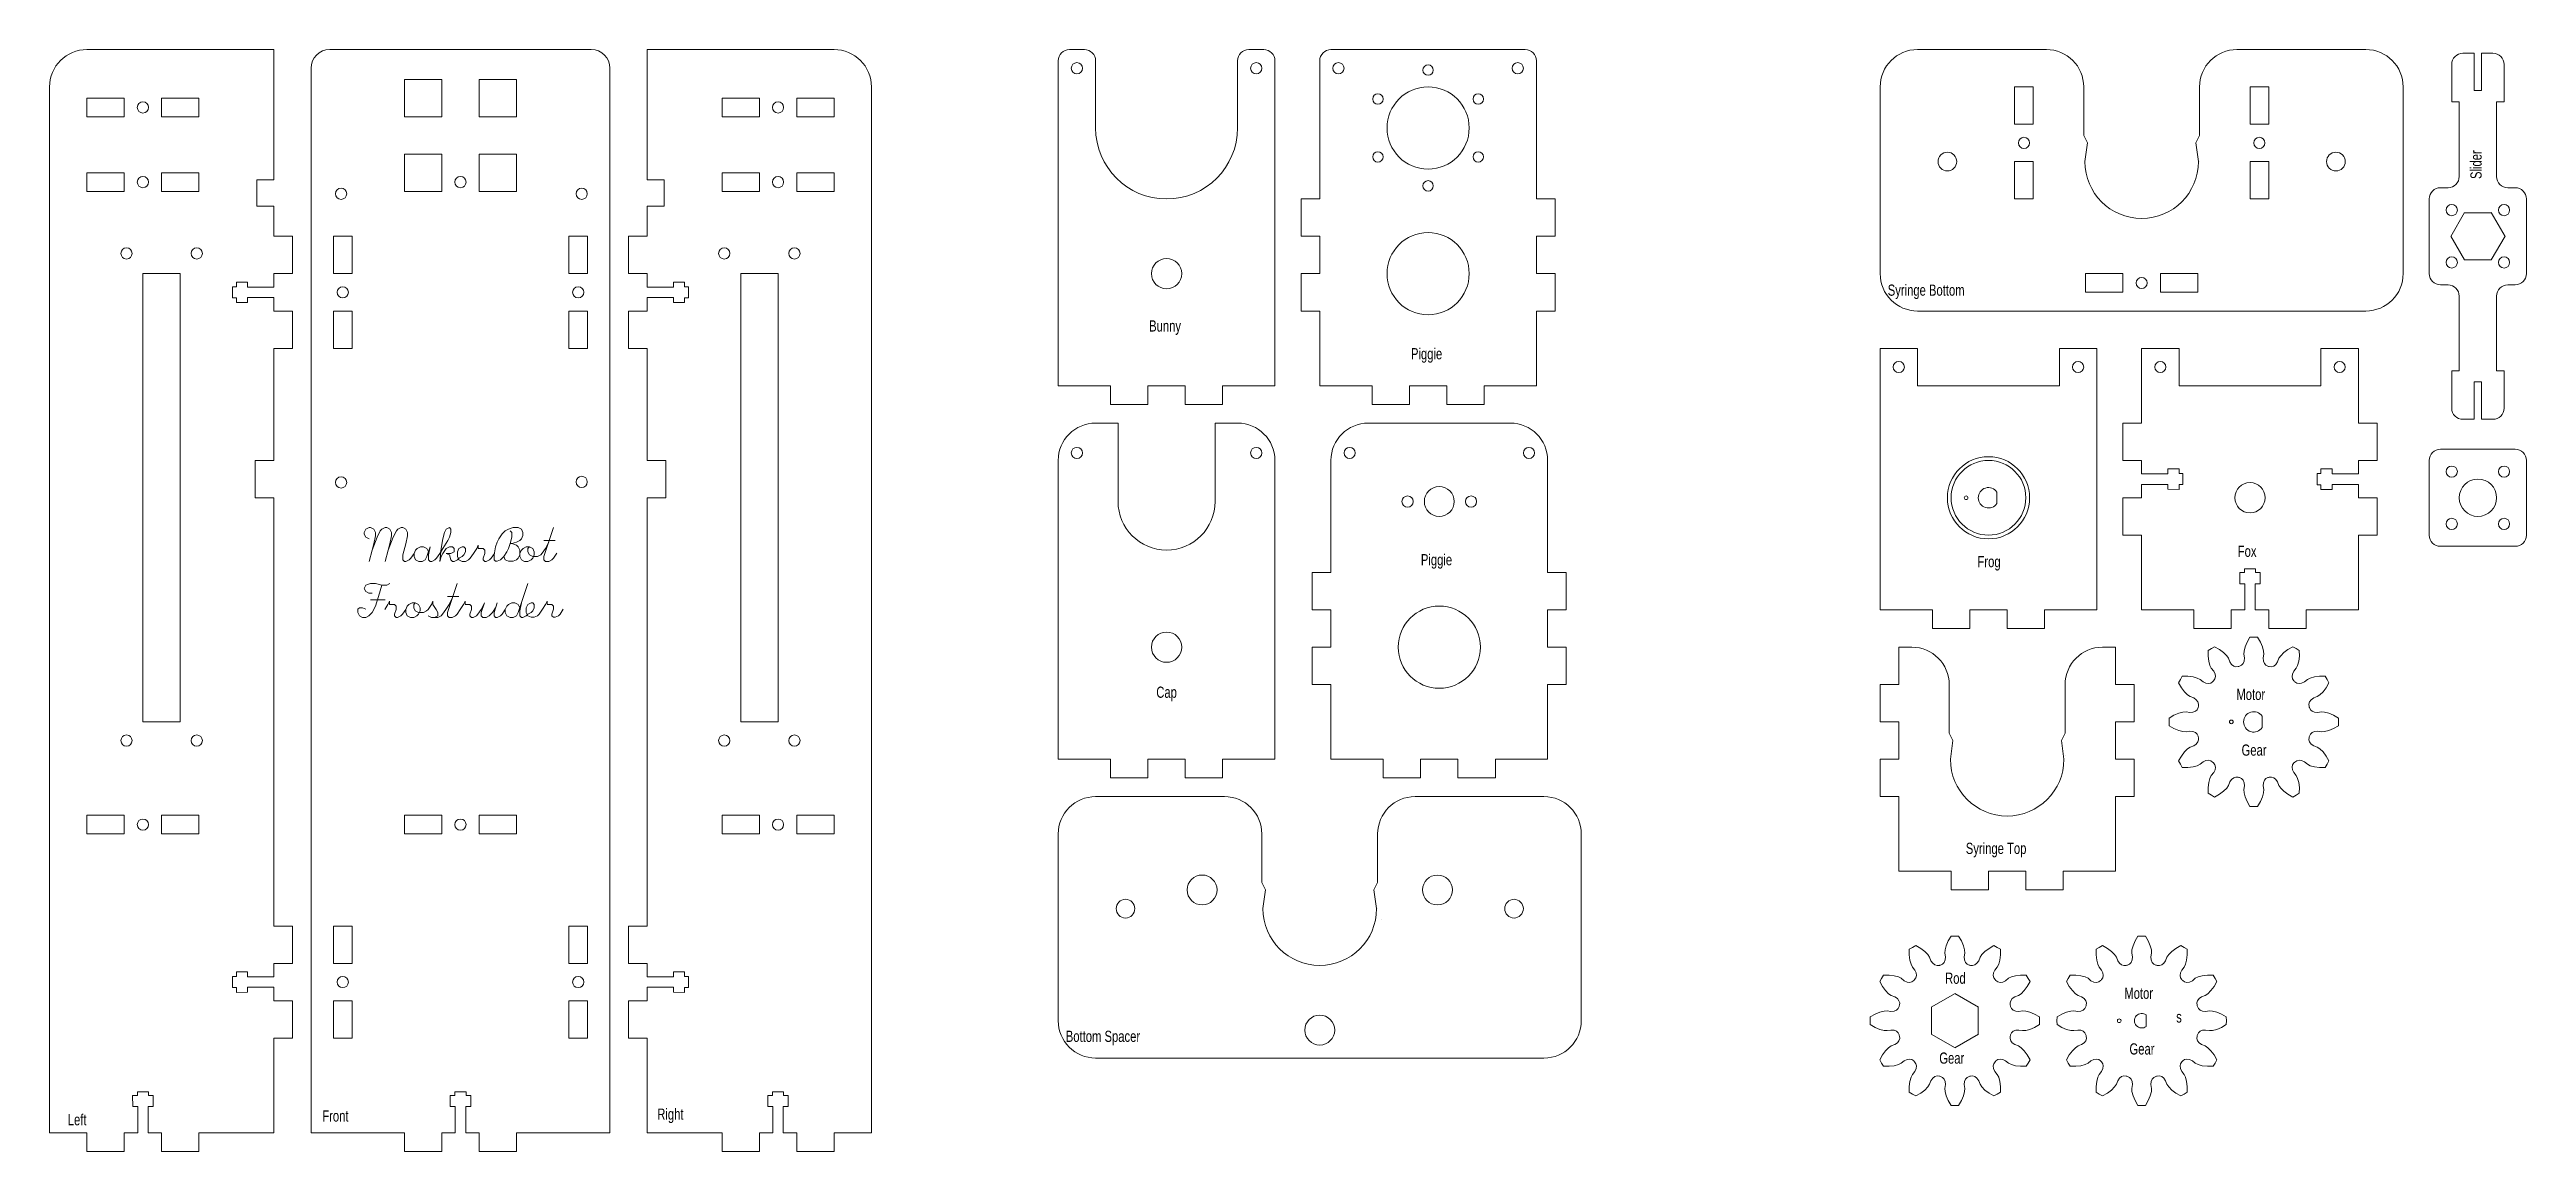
# Model space of a CAD drawing. Header units: millimetres. Extents: x -200 to 463, y -95 to 200.
import ezdxf

# ---------------------------------------------------------------- set-up
doc = ezdxf.new("R2010")
doc.units = ezdxf.units.MM
doc.layers.get('0').update_dxf_attribs({"linetype": 'CONTINUOUS', "lineweight": 0, "true_color": 0x000000})
for name, color, linetype, lineweight, true_color in [('bearing block', 7, 'CONTINUOUS', 0, 0x000000), ('bearing block text', 4, 'CONTINUOUS', 0, 0x00ffff), ('bottom spacer', 7, 'CONTINUOUS', 0, 0x000000), ('bottom spacer text', 4, 'CONTINUOUS', 0, 0x00ffff), ('front', 7, 'CONTINUOUS', 0, 0x000000), ('front text', 4, 'CONTINUOUS', 0, 0x00ffff), ('left', 7, 'CONTINUOUS', 0, 0x000000), ('left text', 4, 'CONTINUOUS', 0, 0x00ffff), ('middle', 7, 'CONTINUOUS', 0, 0x000000), ('middle text', 4, 'CONTINUOUS', 0, 0x00ffff), ('motor gear', 7, 'CONTINUOUS', 0, 0x000000), ('motor gear text', 4, 'CONTINUOUS', 0, 0x00ffff), ('motormount', 7, 'CONTINUOUS', 0, 0x000000), ('motormount text', 4, 'CONTINUOUS', 0, 0x00ffff), ('piggie', 7, 'CONTINUOUS', 0, 0x000000), ('piggie text', 4, 'CONTINUOUS', 0, 0x00ffff), ('right', 7, 'CONTINUOUS', 0, 0x000000), ('right text', 4, 'CONTINUOUS', 0, 0x00ffff), ('rod gear', 7, 'CONTINUOUS', 0, 0x000000), ('rod gear text', 4, 'CONTINUOUS', 0, 0x00ffff), ('slider', 7, 'CONTINUOUS', 0, 0x000000), ('slider text', 4, 'CONTINUOUS', 0, 0x00ffff), ('syringe bottom', 7, 'CONTINUOUS', 0, 0x000000), ('syringe bottom text', 4, 'CONTINUOUS', 0, 0x00ffff), ('syringe top', 7, 'CONTINUOUS', 0, 0x000000), ('syringe top text', 4, 'CONTINUOUS', 0, 0x00ffff)]:
    doc.layers.add(name, color=color, linetype=linetype, lineweight=lineweight, true_color=true_color)
doc.styles.get("Standard").update_dxf_attribs({"font": 'txt', "width": 0.75})

# ---------------------------------------------------------------- blocks, each defined once
blk = doc.blocks.new('tabs no ts')
for p, q in [((-5, 0), (5, 0)), ((-5, -5), (-5, 0)), ((-15, 0), (-15, -5)), ((-15, -5), (-5, -5)), ((5, 0), (5, -5)), ((5, -5), (15, -5)), ((15, -5), (15, 0))]:
    blk.add_line(p, q)
blk = doc.blocks.new('tabs')
for p, q in [((-2.76, 7), (-2.76, 10)), ((-1.51, 10), (-2.76, 10)), ((-2.76, 7), (-1.41, 7)), ((1.49, 11), (-1.51, 11)), ((-1.51, 11), (-1.51, 10)), ((-1.41, 7), (-1.41, 0)), ((1.41, 0), (1.41, 7)), ((1.41, 7), (2.74, 7)), ((1.49, 10), (1.49, 11)), ((2.75, 10), (1.49, 10)), ((2.74, 7), (2.75, 10)), ((1.41, 0), (5, 0)), ((-15, 0), (-15, -5)), ((-15, -5), (-5, -5)), ((-5, -5), (-5, 0)), ((-5, 0), (-1.41, 0)), ((5, 0), (5, -5)), ((5, -5), (15, -5)), ((15, -5), (15, 0))]:
    blk.add_line(p, q)
blk = doc.blocks.new('slots')
for p, q in [((-5, 2.5), (-15, 2.5)), ((-15, 2.5), (-15, -2.5)), ((-5, -2.5), (-5, 2.5)), ((5, 2.5), (15, 2.5)), ((5, -2.5), (5, 2.5)), ((15, 2.5), (15, -2.5)), ((-15, -2.5), (-5, -2.5)), ((5, -1.5), (5, -1.5)), ((15, -2.5), (5, -2.5))]:
    blk.add_line(p, q)
blk.add_circle((0, 0), 1.5)

msp = doc.modelspace()

# ---------------------------------------------------------------- linework, layer by layer
for p, q in [((73, 200), (77, 200)), ((121, 200), (125, 200)), ((143, 200), (195, 200)), ((446, 199), (449, 199)), ((449, 199), (449, 189)), ((451, 189), (451, 199)), ((451, 199), (454, 199)), ((80, 179), (80, 197)), ((118, 179), (118, 197)), ((449, 189), (451, 189)), ((-140, 90), (-140, 120)), ((-40, 90), (-40, 120)), ((290, 120), (300, 120)), ((300, 120), (300, 110)), ((338, 110), (338, 120)), ((338, 120), (348, 120)), ((348, 120), (348, 120)), ((360, 120), (370, 120)), ((370, 120), (370, 110)), ((408, 110), (408, 120)), ((408, 120), (418, 120)), ((418, 120), (418, 109)), ((300, 110), (338, 110)), ((370, 110), (408, 110)), ((451, 111), (449, 111)), ((449, 111), (449, 101)), ((451, 101), (451, 111)), ((86, 79), (86, 100)), ((112, 79), (112, 100)), ((153, 100), (191, 100)), ((449, 101), (446, 101)), ((454, 101), (451, 101)), ((-140, 90), (-145, 90)), ((-145, 90), (-145, 80)), ((-35, 90), (-40, 90)), ((-35, 80), (-35, 90)), ((437, 90), (437, 70)), ((463, 90), (463, 70)), ((-145, 80), (-140, 80)), ((-140, -34.65), (-140, 80)), ((-40, 80), (-40, 80)), ((-40, 80), (-35, 80)), ((-40, -34.65), (-40, 80))]:
    msp.add_line(p, q)
at = {"color": 4, "true_color": 0x00ffff}
for p, q in [((-115.77, 70.71), (-115.34, 71.57)), ((-115.77, 70.28), (-115.77, 70.71)), ((-115.34, 69.42), (-115.77, 70.28)), ((-115.34, 71.57), (-114.48, 72)), ((-114.48, 68.99), (-115.34, 69.42)), ((-114.48, 72), (-114.05, 72)), ((-114.05, 72), (-113.19, 71.57)), ((-113.62, 65.98), (-112.33, 69.42)), ((-113.19, 67.7), (-113.62, 65.98)), ((-113.19, 71.57), (-112.76, 70.71)), ((-112.76, 69.85), (-113.19, 67.7)), ((-112.76, 70.71), (-112.76, 69.85)), ((-112.33, 69.42), (-111.47, 71.14)), ((-111.47, 71.14), (-111.04, 71.57)), ((-111.04, 71.57), (-110.18, 72)), ((-110.18, 72), (-109.75, 72)), ((-109.75, 72), (-108.89, 71.57)), ((-109.32, 65.98), (-108.03, 69.42)), ((-108.89, 67.7), (-109.32, 65.98)), ((-108.89, 71.57), (-108.46, 70.71)), ((-108.46, 69.85), (-108.89, 67.7)), ((-108.46, 70.71), (-108.46, 69.85)), ((-108.03, 69.42), (-107.17, 71.14)), ((-107.17, 71.14), (-106.74, 71.57)), ((-106.74, 71.57), (-105.88, 72)), ((-105.88, 72), (-105.45, 72)), ((-105.45, 72), (-104.59, 71.57)), ((-104.59, 67.7), (-105.45, 64.69)), ((-104.59, 71.57), (-104.16, 70.71)), ((-104.16, 69.85), (-104.59, 67.7)), ((-104.16, 70.71), (-104.16, 69.85)), ((-101.58, 66.41), (-102.01, 65.98)), ((-100.72, 66.84), (-101.58, 66.41)), ((-99.86, 66.84), (-100.72, 66.84)), ((-99, 66.41), (-99.86, 66.84)), ((-99, 64.26), (-98.14, 66.84)), ((-98.57, 65.55), (-99, 66.41)), ((-98.14, 66.84), (-98.57, 64.69)), ((-95.56, 65.12), (-94.7, 66.41)), ((-95.13, 66.41), (-95.56, 62.97)), ((-94.7, 68.99), (-95.13, 66.41)), ((-94.27, 70.71), (-94.7, 68.99)), ((-94.7, 66.41), (-93.41, 68.56)), ((-94.7, 65.12), (-93.84, 66.41)), ((-93.84, 71.57), (-94.27, 70.71)), ((-92.98, 72), (-93.84, 71.57)), ((-93.84, 66.41), (-92.98, 66.84)), ((-93.41, 68.56), (-92.98, 69.42)), ((-92.55, 71.57), (-92.98, 72)), ((-92.98, 69.42), (-92.55, 70.71)), ((-92.98, 66.84), (-92.12, 66.84)), ((-92.55, 70.71), (-92.55, 71.57)), ((-92.12, 66.84), (-91.69, 66.41)), ((-91.69, 66.41), (-91.69, 65.55)), ((-90.4, 66.41), (-90.83, 65.55)), ((-89.54, 66.84), (-90.4, 66.41)), ((-89.11, 66.84), (-89.54, 66.84)), ((-88.68, 66.41), (-89.11, 66.84)), ((-88.68, 65.55), (-88.68, 66.41)), ((-86.53, 65.12), (-85.67, 66.41)), ((-85.67, 66.41), (-85.24, 67.27)), ((-85.24, 67.27), (-85.24, 66.41)), ((-85.24, 66.41), (-83.95, 66.41)), ((-83.95, 66.41), (-83.52, 65.98)), ((-81.02, 64.71), (-80.59, 66.86)), ((-80.59, 66.86), (-80.16, 68.15)), ((-80.16, 68.15), (-79.73, 69.01)), ((-79.73, 69.01), (-78.87, 70.31)), ((-78.87, 70.31), (-78.01, 71.17)), ((-78.01, 71.17), (-77.15, 71.6)), ((-77.15, 66.43), (-77.58, 65.57)), ((-77.15, 71.6), (-75.86, 72.03)), ((-76.72, 67.72), (-77.15, 66.43)), ((-76.72, 71.17), (-76.29, 70.74)), ((-76.29, 69.45), (-76.72, 67.72)), ((-76.72, 67.72), (-76.29, 67.72)), ((-76.29, 70.74), (-76.29, 69.45)), ((-75, 68.15), (-76.29, 67.72)), ((-76.29, 67.72), (-75, 67.29)), ((-75.86, 72.03), (-74.57, 72.03)), ((-74.14, 68.58), (-75, 68.15)), ((-75, 67.29), (-74.57, 66.86)), ((-74.57, 72.03), (-73.71, 71.6)), ((-74.57, 66.86), (-74.14, 66)), ((-73.71, 69.01), (-74.14, 68.58)), ((-73.71, 71.6), (-73.28, 70.74)), ((-73.28, 69.88), (-73.71, 69.01)), ((-73.26, 66.42), (-73.69, 65.99)), ((-73.28, 70.74), (-73.28, 69.88)), ((-72.4, 66.85), (-73.26, 66.42)), ((-71.54, 66.85), (-72.4, 66.85)), ((-71.54, 66.85), (-71.97, 66.42)), ((-71.97, 66.42), (-71.97, 65.56)), ((-70.68, 66.42), (-71.54, 66.85)), ((-70.25, 65.56), (-70.68, 66.42)), ((-68.1, 65.13), (-67.24, 66.42)), ((-65.09, 72.01), (-67.67, 64.26)), ((-67.67, 68.57), (-64.66, 68.57)), ((-67.24, 66.42), (-66.38, 68.14)), ((-113.62, 65.98), (-114.48, 62.97)), ((-109.32, 65.98), (-110.18, 62.97)), ((-105.45, 64.69), (-105.45, 63.4)), ((-105.45, 63.4), (-105.02, 62.97)), ((-105.02, 62.97), (-104.59, 62.97)), ((-104.59, 62.97), (-103.73, 63.4)), ((-103.73, 63.4), (-103.3, 63.83)), ((-103.3, 63.83), (-102.44, 65.12)), ((-102.01, 65.98), (-102.44, 65.12)), ((-102.44, 65.12), (-102.44, 64.26)), ((-102.44, 64.26), (-102.01, 63.4)), ((-102.01, 63.4), (-101.15, 62.97)), ((-101.15, 62.97), (-100.29, 62.97)), ((-100.29, 62.97), (-99.43, 63.4)), ((-99.43, 63.4), (-99, 64.26)), ((-98.57, 64.69), (-98.57, 63.4)), ((-98.57, 63.4), (-98.14, 62.97)), ((-98.14, 62.97), (-97.71, 62.97)), ((-97.71, 62.97), (-96.85, 63.4)), ((-96.85, 63.4), (-96.42, 63.83)), ((-96.42, 63.83), (-95.56, 65.12)), ((-95.56, 62.97), (-95.13, 64.26)), ((-95.13, 64.26), (-94.7, 65.12)), ((-92.55, 65.12), (-93.84, 65.12)), ((-93.84, 65.12), (-92.98, 64.69)), ((-92.98, 64.69), (-92.55, 63.4)), ((-91.69, 65.55), (-92.55, 65.12)), ((-92.55, 63.4), (-92.12, 62.97)), ((-92.12, 62.97), (-91.69, 62.97)), ((-91.69, 62.97), (-90.83, 63.4)), ((-90.83, 65.55), (-90.83, 64.26)), ((-90.83, 64.26), (-90.4, 63.4)), ((-90.83, 63.4), (-90.39, 63.83)), ((-90.4, 63.83), (-89.54, 64.26)), ((-90.4, 63.4), (-89.54, 62.97)), ((-89.54, 64.26), (-89.11, 64.69)), ((-89.54, 62.97), (-88.68, 62.97)), ((-89.11, 64.69), (-88.68, 65.55)), ((-88.68, 62.97), (-87.82, 63.4)), ((-87.82, 63.4), (-87.39, 63.83)), ((-87.39, 63.83), (-86.53, 65.12)), ((-83.52, 65.12), (-83.95, 63.83)), ((-83.95, 63.83), (-83.95, 63.4)), ((-83.95, 63.4), (-83.52, 62.97)), ((-83.52, 65.98), (-83.52, 65.12)), ((-83.52, 62.97), (-83.09, 62.97)), ((-83.09, 62.97), (-82.23, 63.4)), ((-82.23, 63.4), (-81.8, 63.83)), ((-81.8, 63.83), (-80.94, 65.12)), ((-81.02, 63.42), (-81.02, 64.71)), ((-80.59, 62.99), (-81.02, 63.42)), ((-80.16, 62.99), (-80.59, 62.99)), ((-79.3, 63.42), (-80.16, 62.99)), ((-78.44, 64.28), (-79.3, 63.42)), ((-77.58, 65.57), (-78.44, 64.28)), ((-78.01, 63.42), (-78.44, 64.28)), ((-77.15, 62.99), (-78.01, 63.42)), ((-75.86, 62.99), (-77.15, 62.99)), ((-75, 63.42), (-75.86, 62.99)), ((-74.57, 63.85), (-75, 63.42)), ((-74.14, 64.71), (-74.57, 63.85)), ((-74.14, 66), (-74.14, 64.71)), ((-73.69, 65.99), (-74.12, 65.13)), ((-74.12, 65.13), (-74.12, 64.26)), ((-74.12, 64.26), (-73.69, 63.4)), ((-73.69, 63.4), (-72.83, 62.97)), ((-72.83, 62.97), (-71.97, 62.97)), ((-71.97, 65.56), (-71.54, 64.7)), ((-71.97, 62.97), (-71.11, 63.4)), ((-71.54, 64.7), (-70.68, 64.26)), ((-71.11, 63.4), (-70.68, 63.83)), ((-70.68, 63.83), (-70.25, 64.7)), ((-70.68, 64.26), (-69.39, 64.26)), ((-70.25, 64.7), (-70.25, 65.56)), ((-69.39, 64.26), (-68.53, 64.7)), ((-68.53, 64.7), (-68.1, 65.13)), ((-67.67, 64.26), (-67.67, 63.4)), ((-67.67, 63.4), (-67.24, 62.97)), ((-67.24, 62.97), (-66.38, 62.97)), ((-66.38, 62.97), (-65.52, 63.4)), ((-65.52, 63.4), (-65.09, 63.83)), ((-65.09, 63.83), (-64.23, 65.13)), ((-115.78, 55.73), (-115.35, 56.59)), ((-115.35, 54.87), (-115.78, 55.73)), ((-115.35, 56.59), (-114.06, 57.02)), ((-114.49, 54.44), (-115.35, 54.87)), ((-113.63, 54.44), (-114.49, 54.44)), ((-114.06, 57.02), (-112.77, 57.02)), ((-112.77, 57.02), (-111.05, 56.59)), ((-111.91, 53.58), (-112.77, 51)), ((-111.05, 56.59), (-111.91, 53.58)), ((-111.05, 56.59), (-109.76, 56.59)), ((-109.76, 56.59), (-108.9, 57.02)), ((-90.91, 57.01), (-93.49, 49.26)), ((-93.49, 53.57), (-90.48, 53.57)), ((-93.06, 51.42), (-92.2, 53.14)), ((-74.57, 49.26), (-71.99, 57.01)), ((-117.5, 50.14), (-117.07, 50.57)), ((-117.5, 49.28), (-117.5, 50.14)), ((-117.07, 48.42), (-117.5, 49.28)), ((-117.07, 50.57), (-116.21, 50.57)), ((-116.21, 47.99), (-117.07, 48.42)), ((-116.21, 50.57), (-115.35, 50.14)), ((-115.35, 47.99), (-116.21, 47.99)), ((-114.49, 48.42), (-115.35, 47.99)), ((-113.63, 49.28), (-114.49, 48.42)), ((-114.06, 52.72), (-110.19, 52.72)), ((-112.77, 51), (-113.63, 49.28)), ((-110.27, 50.12), (-109.41, 51.42)), ((-109.41, 51.42), (-108.98, 52.28)), ((-108.98, 52.28), (-108.98, 51.42)), ((-108.98, 51.42), (-107.68, 51.42)), ((-107.68, 51.42), (-107.25, 50.99)), ((-107.25, 50.12), (-107.68, 48.83)), ((-107.68, 48.83), (-107.68, 48.4)), ((-107.68, 48.4), (-107.25, 47.97)), ((-107.25, 50.99), (-107.25, 50.12)), ((-107.25, 47.97), (-106.82, 47.97)), ((-106.82, 47.97), (-105.96, 48.4)), ((-105.96, 48.4), (-105.53, 48.83)), ((-105.53, 48.83), (-104.67, 50.12)), ((-104.24, 50.99), (-104.67, 50.12)), ((-104.67, 50.12), (-104.67, 49.26)), ((-104.67, 49.26), (-104.24, 48.4)), ((-103.81, 51.42), (-104.24, 50.99)), ((-104.24, 48.4), (-103.38, 47.97)), ((-102.95, 51.85), (-103.81, 51.42)), ((-103.38, 47.97), (-102.52, 47.97)), ((-102.09, 51.85), (-102.95, 51.85)), ((-102.09, 51.85), (-102.52, 51.42)), ((-102.52, 51.42), (-102.52, 50.55)), ((-102.52, 50.55), (-102.09, 49.69)), ((-102.52, 47.97), (-101.66, 48.4)), ((-101.23, 51.42), (-102.09, 51.85)), ((-102.09, 49.69), (-101.23, 49.26)), ((-101.66, 48.4), (-101.23, 48.83)), ((-100.8, 50.55), (-101.23, 51.42)), ((-101.23, 48.83), (-100.8, 49.69)), ((-101.23, 49.26), (-99.94, 49.26)), ((-100.8, 49.69), (-100.8, 50.55)), ((-99.94, 49.26), (-99.08, 49.69)), ((-99.08, 49.69), (-98.65, 50.12)), ((-98.65, 50.12), (-97.79, 51.42)), ((-98.65, 48.4), (-97.79, 47.97)), ((-97.79, 51.42), (-97.36, 52.28)), ((-97.79, 47.97), (-96.07, 47.97)), ((-97.36, 52.28), (-97.36, 51.42)), ((-97.36, 51.42), (-96.5, 50.12)), ((-96.07, 48.4), (-96.93, 47.97)), ((-96.5, 50.12), (-96.07, 49.26)), ((-96.07, 49.26), (-96.07, 48.4)), ((-96.07, 47.97), (-95.21, 48.4)), ((-95.21, 48.4), (-94.78, 48.83)), ((-94.78, 48.83), (-93.92, 50.12)), ((-93.92, 50.12), (-93.06, 51.42)), ((-93.49, 49.26), (-93.49, 48.4)), ((-93.49, 48.4), (-93.06, 47.97)), ((-93.06, 47.97), (-92.2, 47.97)), ((-92.2, 47.97), (-91.34, 48.4)), ((-91.34, 48.4), (-90.91, 48.83)), ((-90.91, 48.83), (-90.05, 50.12)), ((-90.05, 50.12), (-89.19, 51.42)), ((-89.19, 51.42), (-88.76, 52.28)), ((-88.76, 52.28), (-88.76, 51.42)), ((-88.76, 51.42), (-87.47, 51.42)), ((-87.47, 51.42), (-87.04, 50.99)), ((-87.04, 50.12), (-87.47, 48.83)), ((-87.47, 48.83), (-87.47, 48.4)), ((-87.47, 48.4), (-87.04, 47.97)), ((-87.04, 50.99), (-87.04, 50.12)), ((-87.04, 47.97), (-86.61, 47.97)), ((-86.61, 47.97), (-85.75, 48.4)), ((-85.75, 48.4), (-85.32, 48.83)), ((-85.32, 48.83), (-84.46, 50.12)), ((-84.46, 50.12), (-83.6, 51.85)), ((-83.6, 51.85), (-84.46, 49.26)), ((-84.46, 49.26), (-84.46, 48.4)), ((-84.46, 48.4), (-84.03, 47.97)), ((-84.03, 47.97), (-83.17, 47.97)), ((-83.17, 47.97), (-82.31, 48.4)), ((-82.31, 48.4), (-81.45, 49.26)), ((-81.45, 49.26), (-80.59, 50.55)), ((-80.16, 51.85), (-81.02, 49.26)), ((-81.02, 49.26), (-81.02, 48.4)), ((-81.02, 48.4), (-80.59, 47.97)), ((-80.59, 47.97), (-80.16, 47.97)), ((-80.16, 47.97), (-79.3, 48.4)), ((-79.3, 48.4), (-78.87, 48.83)), ((-78.87, 48.83), (-78.01, 50.12)), ((-77.58, 50.99), (-78.01, 50.12)), ((-78.01, 50.12), (-78.01, 49.26)), ((-78.01, 49.26), (-77.58, 48.4)), ((-77.15, 51.42), (-77.58, 50.99)), ((-77.58, 48.4), (-76.72, 47.97)), ((-76.29, 51.85), (-77.15, 51.42)), ((-76.72, 47.97), (-75.86, 47.97)), ((-75.43, 51.85), (-76.29, 51.85)), ((-75.86, 47.97), (-75, 48.4)), ((-74.57, 51.42), (-75.43, 51.85)), ((-75, 48.4), (-74.57, 49.26)), ((-74.14, 50.55), (-74.57, 51.42)), ((-73.71, 51.85), (-74.14, 49.69)), ((-74.14, 49.69), (-74.14, 48.4)), ((-74.14, 48.4), (-73.71, 47.97)), ((-73.71, 47.97), (-73.28, 47.97)), ((-73.28, 47.97), (-72.42, 48.4)), ((-72.42, 48.4), (-71.99, 48.83)), ((-71.96, 51.44), (-72.39, 50.58)), ((-72.39, 50.58), (-72.39, 49.29)), ((-72.39, 49.29), (-71.96, 48.43)), ((-71.1, 51.87), (-71.96, 51.44)), ((-71.96, 48.86), (-71.1, 49.29)), ((-71.96, 48.43), (-71.1, 48)), ((-70.67, 51.87), (-71.1, 51.87)), ((-71.1, 49.29), (-70.67, 49.72)), ((-71.1, 48), (-70.24, 48)), ((-70.24, 51.44), (-70.67, 51.87)), ((-70.67, 49.72), (-70.24, 50.58)), ((-70.24, 50.58), (-70.24, 51.44)), ((-70.24, 48), (-69.38, 48.43)), ((-69.38, 48.43), (-68.95, 48.86)), ((-68.95, 48.86), (-68.09, 50.15)), ((-68.09, 50.15), (-67.23, 51.44)), ((-67.23, 51.44), (-66.8, 52.3)), ((-66.8, 52.3), (-66.8, 51.44)), ((-66.8, 51.44), (-65.51, 51.44)), ((-65.51, 51.44), (-65.08, 51.01)), ((-65.08, 50.15), (-65.51, 48.86)), ((-65.51, 48.86), (-65.51, 48.43)), ((-65.51, 48.43), (-65.08, 48)), ((-65.08, 51.01), (-65.08, 50.15)), ((-65.08, 48), (-64.65, 48)), ((-64.65, 48), (-63.79, 48.43)), ((-63.79, 48.43), (-63.36, 48.86)), ((-63.36, 48.86), (-62.5, 50.15))]:
    msp.add_line(p, q, dxfattribs=at)
for centre, radius in [((-90, 164.5), 1.5), ((443, 157), 1.5), ((457, 157), 1.5), ((-179.4, 145.4), 1.5), ((-160.6, 145.4), 1.5), ((-19.4, 145.4), 1.5), ((-0.6, 145.4), 1.5), ((443, 143), 1.5), ((457, 143), 1.5), ((319, 80), 10), ((443, 87), 1.5), ((457, 87), 1.5), ((163.5, 79), 1.5), ((180.5, 79), 1.5), ((313, 80), 0.5), ((450, 80), 5), ((443, 73), 1.5), ((457, 73), 1.5), ((384, 20), 0.5), ((-179.4, 15), 1.5), ((-160.6, 15), 1.5), ((-19.4, 15), 1.5), ((-0.6, 15), 1.5), ((354, -60), 0.5)]:
    msp.add_circle(centre, radius)
for centre, radius, start, end in [((-125, 195), 5, 90, 180), ((-55, 195), 5, 0, 90), ((73, 197), 3, 90, 180), ((77, 197), 3, 0, 90), ((121, 197), 3, 90, 180), ((125, 197), 3, 0, 90), ((143, 197), 3, 90, 180), ((195, 197), 3, 0, 90), ((446, 196), 3, 90, 180), ((454, 196), 3, 360, 90), ((442, 166), 3, 270, 360), ((458, 166), 3, 180, 270), ((440, 160), 3, 90, 180), ((460, 160), 3, 360, 90), ((440, 140), 3, 180, 270), ((460, 140), 3, 270, 360), ((442, 134), 3, 360, 90), ((458, 134), 3, 90, 180), ((446, 104), 3, 180, 270), ((454, 104), 3, 270, 360), ((440, 90), 3, 90, 180), ((460, 90), 3, 0, 90), ((319, 80), 2.73, 33.97889, 326.00488), ((440, 70), 3, 180, 270), ((460, 70), 3, 270, 0), ((390, 20), 2.73, 33.97889, 326.00488), ((360, -60), 1.95, 52.02013, 307.97987)]:
    msp.add_arc(centre, radius, start, end)
at = {"layer": 'bearing block'}
for p, q in [((290, 120), (290, 50)), ((348, 120), (348, 50)), ((290, 50), (304, 50)), ((334, 50), (348, 50))]:
    msp.add_line(p, q, dxfattribs=at)
for centre, radius in [((295, 115), 1.5), ((343, 115), 1.5), ((319, 80), 11), ((323, 80), 0)]:
    msp.add_circle(centre, radius, dxfattribs=at)
at = {"layer": 'bottom spacer'}
for p, q in [((80, 0), (114.5, 0)), ((165.5, 0), (200, 0)), ((70, -60), (70, -10)), ((124.5, -10), (124.5, -23)), ((155.5, -23), (155.5, -10)), ((210, -10), (210, -60)), ((125.5, -25), (124.5, -23)), ((124.8, -30), (125.5, -25)), ((154.5, -25), (155.5, -23)), ((155.2, -30), (154.5, -25)), ((155.5, -30), (155.5, -30)), ((156.59, -32.93), (156.59, -32.93)), ((200, -70), (80, -70))]:
    msp.add_line(p, q, dxfattribs=at)
for centre, radius in [((108.5, -24.99), 4), ((171.5, -25), 4), ((88, -30), 2.5), ((192, -30), 2.5), ((140, -62.5), 4)]:
    msp.add_circle(centre, radius, dxfattribs=at)
for centre, radius, start, end in [((80, -10), 10, 90, 180), ((114.5, -10), 10, 0, 90), ((165.5, -10), 10, 90, 180), ((200, -10), 10, 0, 90), ((140, -30), 15.2, 180, 0), ((80, -60), 10, 180, 270), ((200, -60), 10, 270, 360)]:
    msp.add_arc(centre, radius, start, end, dxfattribs=at)
at = {"layer": 'front'}
for p, q in [((-125, 200), (-55, 200)), ((-130, -90), (-130, 195)), ((-50, -90), (-50, 195)), ((-95, 192), (-105, 192)), ((-105, 192), (-105, 182)), ((-95, 182), (-95, 192)), ((-75, 192), (-85, 192)), ((-85, 192), (-85, 182)), ((-75, 182), (-75, 192)), ((-105, 182), (-95, 182)), ((-85, 182), (-75, 182)), ((-105, 172), (-105, 162)), ((-105, 172), (-95, 172)), ((-95, 162), (-95, 172)), ((-85, 172), (-85, 162)), ((-85, 172), (-75, 172)), ((-75, 162), (-75, 172)), ((-105, 162), (-95, 162)), ((-85, 162), (-75, 162)), ((-105, -90), (-130, -90)), ((-110, -90), (-110, -90)), ((-50, -90), (-75, -90))]:
    msp.add_line(p, q, dxfattribs=at)
for centre in [(-121.95, 161.39), (-57.55, 161.39), (-121.95, 84.11), (-57.55, 84.24)]:
    msp.add_circle(centre, 1.5, dxfattribs=at)
for centre, start, end in [((-190, 190), 90, 180), ((10, 190), 0, 90)]:
    msp.add_arc(centre, 10, start, end, dxfattribs=at)
at = {"layer": 'left'}
for p, q in [((-190, 200), (-190, 200)), ((-140, 200), (-190, 200)), ((-140, 200), (-140, 165.1)), ((-200, -90), (-200, 190)), ((-140, 158.1), (-140, 150)), ((-165, 140), (-175, 140)), ((-175, 140), (-175, 20)), ((-165, 20), (-165, 140)), ((-175, 20), (-165, 20)), ((-140, -64.65), (-140, -90)), ((-190, -90), (-200, -90)), ((-140, -90), (-160, -90))]:
    msp.add_line(p, q, dxfattribs=at)
at = {"layer": 'middle'}
for p, q in [((360, 120), (360, 100)), ((418, 109), (418, 100)), ((360, 70), (360, 50)), ((418, 50), (418, 70)), ((374, 50), (360, 50)), ((404, 50), (418, 50))]:
    msp.add_line(p, q, dxfattribs=at)
for centre, radius in [((365, 115), 1.5), ((413, 115), 1.5), ((389, 80), 4.05)]:
    msp.add_circle(centre, radius, dxfattribs=at)
at = {"layer": 'motor gear'}
for p, q in [((321.26, 81.53), (321.26, 78.47)), ((392.26, 21.53), (392.26, 18.47)), ((361.2, -58.46), (361.2, -61.54))]:
    msp.add_line(p, q, dxfattribs=at)
at = {"layer": 'motor gear', "color": 7, "true_color": 0xffffff}
for points in [[(393.81, 34.91), (393.27, 35.17), (392.84, 35.63), (392.57, 36.28), (392.49, 37.11), (392.66, 38.12), (392.6, 38.96), (392.31, 40.09), (391.77, 41.35), (391.01, 42.66), (390, 42.68), (388.99, 42.66), (388.23, 41.35), (387.69, 40.09), (387.4, 38.96), (387.34, 38.12), (387.51, 37.11), (387.43, 36.28), (387.16, 35.63), (386.73, 35.17), (386.19, 34.91), (386.02, 34.87), (385.85, 34.82), (385.24, 34.77), (384.64, 34.96), (384.08, 35.38), (383.6, 36.06), (383.24, 37.02), (382.77, 37.72), (381.95, 38.55), (380.86, 39.37), (379.54, 40.12), (378.66, 39.64), (377.8, 39.12), (377.79, 37.6), (377.96, 36.24), (378.27, 35.12), (378.64, 34.36), (379.29, 33.57), (379.64, 32.81), (379.73, 32.12), (379.59, 31.5), (379.24, 31), (379.12, 30.88), (379, 30.76), (378.5, 30.41), (377.88, 30.27), (377.19, 30.36), (376.43, 30.71), (375.64, 31.36), (374.88, 31.73), (373.76, 32.04), (372.4, 32.21), (370.88, 32.2), (370.36, 31.34), (369.88, 30.46), (370.63, 29.14), (371.45, 28.05), (372.28, 27.23), (372.98, 26.76), (373.94, 26.4), (374.62, 25.92), (375.04, 25.36), (375.23, 24.76), (375.18, 24.15), (375.13, 23.98), (375.09, 23.81), (374.83, 23.27), (374.37, 22.84), (373.72, 22.57), (372.89, 22.49), (371.88, 22.66), (371.04, 22.6), (369.91, 22.31), (368.65, 21.77), (367.34, 21.01), (367.32, 20), (367.34, 18.99), (368.65, 18.23), (369.91, 17.69), (371.04, 17.4), (371.88, 17.34), (372.89, 17.51), (373.72, 17.43), (374.37, 17.16), (374.83, 16.73), (375.09, 16.19), (375.13, 16.02), (375.18, 15.85), (375.23, 15.24), (375.04, 14.64), (374.62, 14.08), (373.94, 13.6), (372.98, 13.24), (372.28, 12.77), (371.45, 11.95), (370.63, 10.86), (369.88, 9.54), (370.36, 8.66), (370.88, 7.8), (372.4, 7.79), (373.76, 7.96), (374.88, 8.27), (375.64, 8.64), (376.43, 9.29), (377.19, 9.64), (377.88, 9.73), (378.5, 9.59), (379, 9.24), (379.12, 9.12), (379.24, 9), (379.59, 8.5), (379.73, 7.88), (379.64, 7.19), (379.29, 6.43), (378.64, 5.64), (378.27, 4.88), (377.96, 3.76), (377.79, 2.4), (377.8, 0.88), (378.66, 0.36), (379.54, -0.12), (380.86, 0.63), (381.95, 1.45), (382.77, 2.28), (383.24, 2.98), (383.6, 3.94), (384.08, 4.62), (384.64, 5.04), (385.24, 5.23), (385.85, 5.18), (386.02, 5.13), (386.19, 5.09), (386.73, 4.83), (387.16, 4.37), (387.43, 3.72), (387.51, 2.89), (387.34, 1.88), (387.4, 1.04), (387.69, -0.09), (388.23, -1.35), (388.99, -2.66), (390, -2.68), (391.01, -2.66), (391.77, -1.35), (392.31, -0.09), (392.6, 1.04), (392.66, 1.88), (392.49, 2.89), (392.57, 3.72), (392.84, 4.37), (393.27, 4.83), (393.81, 5.09), (393.98, 5.13), (394.15, 5.18), (394.76, 5.23), (395.36, 5.04), (395.92, 4.62), (396.4, 3.94), (396.76, 2.98), (397.23, 2.28), (398.05, 1.45), (399.14, 0.63), (400.46, -0.12), (401.34, 0.36), (402.2, 0.88), (402.21, 2.4), (402.04, 3.76), (401.73, 4.88), (401.36, 5.64), (400.71, 6.43), (400.36, 7.19), (400.27, 7.88), (400.41, 8.5), (400.76, 9), (400.88, 9.12), (401, 9.24), (401.5, 9.59), (402.12, 9.73), (402.81, 9.64), (403.57, 9.29), (404.36, 8.64), (405.12, 8.27), (406.24, 7.96), (407.6, 7.79), (409.12, 7.8), (409.64, 8.66), (410.12, 9.54), (409.37, 10.86), (408.55, 11.95), (407.72, 12.77), (407.02, 13.24), (406.06, 13.6), (405.38, 14.08), (404.96, 14.64), (404.77, 15.24), (404.82, 15.85), (404.87, 16.02), (404.91, 16.19), (405.17, 16.73), (405.63, 17.16), (406.28, 17.43), (407.11, 17.51), (408.12, 17.34), (408.96, 17.4), (410.09, 17.69), (411.35, 18.23), (412.66, 18.99), (412.68, 20), (412.66, 21.01), (411.35, 21.77), (410.09, 22.31), (408.96, 22.6), (408.12, 22.66), (407.11, 22.49), (406.28, 22.57), (405.63, 22.84), (405.17, 23.27), (404.91, 23.81), (404.87, 23.98), (404.82, 24.15), (404.77, 24.76), (404.96, 25.36), (405.38, 25.92), (406.06, 26.4), (407.02, 26.76), (407.72, 27.23), (408.55, 28.05), (409.37, 29.14), (410.12, 30.46), (409.64, 31.34), (409.12, 32.2), (407.6, 32.21), (406.24, 32.04), (405.12, 31.73), (404.36, 31.36), (403.57, 30.71), (402.81, 30.36), (402.12, 30.27), (401.5, 30.41), (401, 30.76), (400.88, 30.88), (400.76, 31), (400.41, 31.5), (400.27, 32.12), (400.36, 32.81), (400.71, 33.57), (401.36, 34.36), (401.73, 35.12), (402.04, 36.24), (402.21, 37.6), (402.2, 39.12), (401.34, 39.64), (400.46, 40.12), (399.14, 39.37), (398.05, 38.55), (397.23, 37.72), (396.76, 37.02), (396.4, 36.06), (395.92, 35.38), (395.36, 34.96), (394.76, 34.77), (394.15, 34.82), (393.98, 34.87)], [(363.81, -45.09), (363.27, -44.83), (362.84, -44.37), (362.57, -43.72), (362.49, -42.89), (362.66, -41.88), (362.6, -41.04), (362.31, -39.91), (361.77, -38.65), (361.01, -37.34), (360, -37.32), (358.99, -37.34), (358.23, -38.65), (357.69, -39.91), (357.4, -41.04), (357.34, -41.88), (357.51, -42.89), (357.43, -43.72), (357.16, -44.37), (356.73, -44.83), (356.19, -45.09), (356.02, -45.13), (355.85, -45.18), (355.24, -45.23), (354.64, -45.04), (354.08, -44.62), (353.6, -43.94), (353.24, -42.98), (352.77, -42.28), (351.95, -41.45), (350.86, -40.63), (349.54, -39.88), (348.66, -40.36), (347.8, -40.88), (347.79, -42.4), (347.96, -43.76), (348.27, -44.88), (348.64, -45.64), (349.29, -46.43), (349.64, -47.19), (349.73, -47.88), (349.59, -48.5), (349.24, -49), (349.12, -49.12), (349, -49.24), (348.5, -49.59), (347.88, -49.73), (347.19, -49.64), (346.43, -49.29), (345.64, -48.64), (344.88, -48.27), (343.76, -47.96), (342.4, -47.79), (340.88, -47.8), (340.36, -48.66), (339.88, -49.54), (340.63, -50.86), (341.45, -51.95), (342.28, -52.77), (342.98, -53.24), (343.94, -53.6), (344.62, -54.08), (345.04, -54.64), (345.23, -55.24), (345.18, -55.85), (345.13, -56.02), (345.09, -56.19), (344.83, -56.73), (344.37, -57.16), (343.72, -57.43), (342.89, -57.51), (341.88, -57.34), (341.04, -57.4), (339.91, -57.69), (338.65, -58.23), (337.34, -58.99), (337.32, -60), (337.34, -61.01), (338.65, -61.77), (339.91, -62.31), (341.04, -62.6), (341.88, -62.66), (342.89, -62.49), (343.72, -62.57), (344.37, -62.84), (344.83, -63.27), (345.09, -63.81), (345.13, -63.98), (345.18, -64.15), (345.23, -64.76), (345.04, -65.36), (344.62, -65.92), (343.94, -66.4), (342.98, -66.76), (342.28, -67.23), (341.45, -68.05), (340.63, -69.14), (339.88, -70.46), (340.36, -71.34), (340.88, -72.2), (342.4, -72.21), (343.76, -72.04), (344.88, -71.73), (345.64, -71.36), (346.43, -70.71), (347.19, -70.36), (347.88, -70.27), (348.5, -70.41), (349, -70.76), (349.12, -70.88), (349.24, -71), (349.59, -71.5), (349.73, -72.12), (349.64, -72.81), (349.29, -73.57), (348.64, -74.36), (348.27, -75.12), (347.96, -76.24), (347.79, -77.6), (347.8, -79.12), (348.66, -79.64), (349.54, -80.12), (350.86, -79.37), (351.95, -78.55), (352.77, -77.72), (353.24, -77.02), (353.6, -76.06), (354.08, -75.38), (354.64, -74.96), (355.24, -74.77), (355.85, -74.82), (356.02, -74.87), (356.19, -74.91), (356.73, -75.17), (357.16, -75.63), (357.43, -76.28), (357.51, -77.11), (357.34, -78.12), (357.4, -78.96), (357.69, -80.09), (358.23, -81.35), (358.99, -82.66), (360, -82.68), (361.01, -82.66), (361.77, -81.35), (362.31, -80.09), (362.6, -78.96), (362.66, -78.12), (362.49, -77.11), (362.57, -76.28), (362.84, -75.63), (363.27, -75.17), (363.81, -74.91), (363.98, -74.87), (364.15, -74.82), (364.76, -74.77), (365.36, -74.96), (365.92, -75.38), (366.4, -76.06), (366.76, -77.02), (367.23, -77.72), (368.05, -78.55), (369.14, -79.37), (370.46, -80.12), (371.34, -79.64), (372.2, -79.12), (372.21, -77.6), (372.04, -76.24), (371.73, -75.12), (371.36, -74.36), (370.71, -73.57), (370.36, -72.81), (370.27, -72.12), (370.41, -71.5), (370.76, -71), (370.88, -70.88), (371, -70.76), (371.5, -70.41), (372.12, -70.27), (372.81, -70.36), (373.57, -70.71), (374.36, -71.36), (375.12, -71.73), (376.24, -72.04), (377.6, -72.21), (379.12, -72.2), (379.64, -71.34), (380.12, -70.46), (379.37, -69.14), (378.55, -68.05), (377.72, -67.23), (377.02, -66.76), (376.06, -66.4), (375.38, -65.92), (374.96, -65.36), (374.77, -64.76), (374.82, -64.15), (374.87, -63.98), (374.91, -63.81), (375.17, -63.27), (375.63, -62.84), (376.28, -62.57), (377.11, -62.49), (378.12, -62.66), (378.96, -62.6), (380.09, -62.31), (381.35, -61.77), (382.66, -61.01), (382.68, -60), (382.66, -58.99), (381.35, -58.23), (380.09, -57.69), (378.96, -57.4), (378.12, -57.34), (377.11, -57.51), (376.28, -57.43), (375.63, -57.16), (375.17, -56.73), (374.91, -56.19), (374.87, -56.02), (374.82, -55.85), (374.77, -55.24), (374.96, -54.64), (375.38, -54.08), (376.06, -53.6), (377.02, -53.24), (377.72, -52.77), (378.55, -51.95), (379.37, -50.86), (380.12, -49.54), (379.64, -48.66), (379.12, -47.8), (377.6, -47.79), (376.24, -47.96), (375.12, -48.27), (374.36, -48.64), (373.57, -49.29), (372.81, -49.64), (372.12, -49.73), (371.5, -49.59), (371, -49.24), (370.88, -49.12), (370.76, -49), (370.41, -48.5), (370.27, -47.88), (370.36, -47.19), (370.71, -46.43), (371.36, -45.64), (371.73, -44.88), (372.04, -43.76), (372.21, -42.4), (372.2, -40.88), (371.34, -40.36), (370.46, -39.88), (369.14, -40.63), (368.05, -41.45), (367.23, -42.28), (366.76, -42.98), (366.4, -43.94), (365.92, -44.62), (365.36, -45.04), (364.76, -45.23), (364.15, -45.18), (363.98, -45.13)]]:
    msp.add_lwpolyline(points, close=True, dxfattribs=at)
at = {"layer": 'motormount'}
for p, q in [((70, 197), (70, 110)), ((128, 197), (128, 110)), ((84, 110), (70, 110)), ((114, 110), (128, 110)), ((86, 100), (80, 100)), ((118, 100), (112, 100)), ((70, 90), (70, 70)), ((128, 90), (128, 10)), ((70, 70), (70, 10)), ((84, 10), (70, 10)), ((114, 10), (128, 10))]:
    msp.add_line(p, q, dxfattribs=at)
for centre, radius in [((75, 195), 1.5), ((123, 195), 1.5), ((169, 194.5), 1.4), ((155.58, 186.75), 1.4), ((169, 179), 11), ((182.42, 186.75), 1.4), ((155.58, 171.25), 1.4), ((182.42, 171.25), 1.4), ((169, 163.5), 1.4), ((99, 140), 4.05), ((172, 79), 4), ((99, 40), 4.05)]:
    msp.add_circle(centre, radius, dxfattribs=at)
for centre, radius, start, end in [((99, 179), 19, 180, 0), ((80, 90), 10, 90, 180), ((118, 90), 10, 0, 90), ((153, 90), 10, 90, 180), ((191, 90), 10, 0, 90), ((99, 79), 13, 180, 0)]:
    msp.add_arc(centre, radius, start, end, dxfattribs=at)
at = {"layer": 'piggie'}
for p, q in [((140, 197), (140, 160)), ((198, 197), (198, 160)), ((140, 130), (140, 110)), ((198, 110), (198, 130)), ((154, 110), (140, 110)), ((184, 110), (198, 110)), ((143, 90), (143, 60)), ((201, 90), (201, 60)), ((143, 30), (143, 10)), ((201, 10), (201, 30)), ((157, 10), (143, 10)), ((187, 10), (201, 10))]:
    msp.add_line(p, q, dxfattribs=at)
for centre, radius in [((145, 195), 1.5), ((193, 195), 1.5), ((169, 140), 11), ((75, 92), 1.5), ((123, 92), 1.5), ((148, 92), 1.5), ((196, 92), 1.5), ((172, 40), 11)]:
    msp.add_circle(centre, radius, dxfattribs=at)
at = {"layer": 'right'}
for p, q in [((-40, 200), (-40, 165.1)), ((-40, 200), (10, 200)), ((10, 200), (10, 200)), ((20, -90), (20, 190)), ((-144.5, 165.1), (-144.52, 158.1)), ((-144.5, 165.1), (-140, 165.1)), ((-40, 165.1), (-35.5, 165.1)), ((-35.5, 165.1), (-35.5, 158.1)), ((-144.52, 158.1), (-140, 158.1)), ((-40, 158.1), (-35.5, 158.1)), ((-40, 158.1), (-40, 150)), ((-5, 140), (-15, 140)), ((-15, 140), (-15, 20)), ((-5, 20), (-5, 140)), ((-15, 20), (-5, 20)), ((-40, -64.65), (-40, -90)), ((-40, -90), (-20, -90)), ((10, -90), (20, -90))]:
    msp.add_line(p, q, dxfattribs=at)
at = {"layer": 'rod gear'}
for p, q in [((310.05, -52.73), (303.67, -56.41)), ((309.95, -52.73), (316.33, -56.41)), ((303.72, -56.32), (303.72, -63.68)), ((316.27, -56.32), (316.27, -63.68)), ((303.67, -63.59), (310.05, -67.27)), ((316.33, -63.59), (309.95, -67.27))]:
    msp.add_line(p, q, dxfattribs=at)
at = {"layer": 'rod gear', "color": 7, "true_color": 0xffffff}
msp.add_lwpolyline([(313.81, -45.09), (313.27, -44.83), (312.84, -44.37), (312.57, -43.72), (312.49, -42.89), (312.66, -41.88), (312.6, -41.04), (312.31, -39.91), (311.77, -38.65), (311.01, -37.34), (310, -37.32), (308.99, -37.34), (308.23, -38.65), (307.69, -39.91), (307.4, -41.04), (307.34, -41.88), (307.51, -42.89), (307.43, -43.72), (307.16, -44.37), (306.73, -44.83), (306.19, -45.09), (306.02, -45.13), (305.85, -45.18), (305.24, -45.23), (304.64, -45.04), (304.08, -44.62), (303.6, -43.94), (303.24, -42.98), (302.77, -42.28), (301.95, -41.45), (300.86, -40.63), (299.54, -39.88), (298.66, -40.36), (297.8, -40.88), (297.79, -42.4), (297.96, -43.76), (298.27, -44.88), (298.64, -45.64), (299.29, -46.43), (299.64, -47.19), (299.73, -47.88), (299.59, -48.5), (299.24, -49), (299.12, -49.12), (299, -49.24), (298.5, -49.59), (297.88, -49.73), (297.19, -49.64), (296.43, -49.29), (295.64, -48.64), (294.88, -48.27), (293.76, -47.96), (292.4, -47.79), (290.88, -47.8), (290.36, -48.66), (289.88, -49.54), (290.63, -50.86), (291.45, -51.95), (292.28, -52.77), (292.98, -53.24), (293.94, -53.6), (294.62, -54.08), (295.04, -54.64), (295.23, -55.24), (295.18, -55.85), (295.13, -56.02), (295.09, -56.19), (294.83, -56.73), (294.37, -57.16), (293.72, -57.43), (292.89, -57.51), (291.88, -57.34), (291.04, -57.4), (289.91, -57.69), (288.65, -58.23), (287.34, -58.99), (287.32, -60), (287.34, -61.01), (288.65, -61.77), (289.91, -62.31), (291.04, -62.6), (291.88, -62.66), (292.89, -62.49), (293.72, -62.57), (294.37, -62.84), (294.83, -63.27), (295.09, -63.81), (295.13, -63.98), (295.18, -64.15), (295.23, -64.76), (295.04, -65.36), (294.62, -65.92), (293.94, -66.4), (292.98, -66.76), (292.28, -67.23), (291.45, -68.05), (290.63, -69.14), (289.88, -70.46), (290.36, -71.34), (290.88, -72.2), (292.4, -72.21), (293.76, -72.04), (294.88, -71.73), (295.64, -71.36), (296.43, -70.71), (297.19, -70.36), (297.88, -70.27), (298.5, -70.41), (299, -70.76), (299.12, -70.88), (299.24, -71), (299.59, -71.5), (299.73, -72.12), (299.64, -72.81), (299.29, -73.57), (298.64, -74.36), (298.27, -75.12), (297.96, -76.24), (297.79, -77.6), (297.8, -79.12), (298.66, -79.64), (299.54, -80.12), (300.86, -79.37), (301.95, -78.55), (302.77, -77.72), (303.24, -77.02), (303.6, -76.06), (304.08, -75.38), (304.64, -74.96), (305.24, -74.77), (305.85, -74.82), (306.02, -74.87), (306.19, -74.91), (306.73, -75.17), (307.16, -75.63), (307.43, -76.28), (307.51, -77.11), (307.34, -78.12), (307.4, -78.96), (307.69, -80.09), (308.23, -81.35), (308.99, -82.66), (310, -82.68), (311.01, -82.66), (311.77, -81.35), (312.31, -80.09), (312.6, -78.96), (312.66, -78.12), (312.49, -77.11), (312.57, -76.28), (312.84, -75.63), (313.27, -75.17), (313.81, -74.91), (313.98, -74.87), (314.15, -74.82), (314.76, -74.77), (315.36, -74.96), (315.92, -75.38), (316.4, -76.06), (316.76, -77.02), (317.23, -77.72), (318.05, -78.55), (319.14, -79.37), (320.46, -80.12), (321.34, -79.64), (322.2, -79.12), (322.21, -77.6), (322.04, -76.24), (321.73, -75.12), (321.36, -74.36), (320.71, -73.57), (320.36, -72.81), (320.27, -72.12), (320.41, -71.5), (320.76, -71), (320.88, -70.88), (321, -70.76), (321.5, -70.41), (322.12, -70.27), (322.81, -70.36), (323.57, -70.71), (324.36, -71.36), (325.12, -71.73), (326.24, -72.04), (327.6, -72.21), (329.12, -72.2), (329.64, -71.34), (330.12, -70.46), (329.37, -69.14), (328.55, -68.05), (327.72, -67.23), (327.02, -66.76), (326.06, -66.4), (325.38, -65.92), (324.96, -65.36), (324.77, -64.76), (324.82, -64.15), (324.87, -63.98), (324.91, -63.81), (325.17, -63.27), (325.63, -62.84), (326.28, -62.57), (327.11, -62.49), (328.12, -62.66), (328.96, -62.6), (330.09, -62.31), (331.35, -61.77), (332.66, -61.01), (332.68, -60), (332.66, -58.99), (331.35, -58.23), (330.09, -57.69), (328.96, -57.4), (328.12, -57.34), (327.11, -57.51), (326.28, -57.43), (325.63, -57.16), (325.17, -56.73), (324.91, -56.19), (324.87, -56.02), (324.82, -55.85), (324.77, -55.24), (324.96, -54.64), (325.38, -54.08), (326.06, -53.6), (327.02, -53.24), (327.72, -52.77), (328.55, -51.95), (329.37, -50.86), (330.12, -49.54), (329.64, -48.66), (329.12, -47.8), (327.6, -47.79), (326.24, -47.96), (325.12, -48.27), (324.36, -48.64), (323.57, -49.29), (322.81, -49.64), (322.12, -49.73), (321.5, -49.59), (321, -49.24), (320.88, -49.12), (320.76, -49), (320.41, -48.5), (320.27, -47.88), (320.36, -47.19), (320.71, -46.43), (321.36, -45.64), (321.73, -44.88), (322.04, -43.76), (322.21, -42.4), (322.2, -40.88), (321.34, -40.36), (320.46, -39.88), (319.14, -40.63), (318.05, -41.45), (317.23, -42.28), (316.76, -42.98), (316.4, -43.94), (315.92, -44.62), (315.36, -45.04), (314.76, -45.23), (314.15, -45.18), (313.98, -45.13)], close=True, dxfattribs=at)
at = {"layer": 'slider'}
for p, q in [((443, 186), (443, 196)), ((457, 196), (457, 186)), ((445, 186), (443, 186)), ((445, 186), (443, 186)), ((445, 186), (445, 166)), ((457, 186), (455, 186)), ((455, 166), (455, 186)), ((437, 160), (437, 140)), ((442, 163), (440, 163)), ((460, 163), (458, 163)), ((463, 140), (463, 160)), ((442.73, 149.95), (446.41, 156.33)), ((446.32, 156.27), (453.68, 156.27)), ((453.59, 156.33), (457.27, 149.95)), ((442.73, 150.05), (446.41, 143.67)), ((453.59, 143.67), (457.27, 150.05)), ((446.32, 143.72), (453.68, 143.72)), ((440, 137), (442, 137)), ((445, 134), (445, 114)), ((455, 114), (455, 134)), ((458, 137), (460, 137)), ((443, 114), (445, 114)), ((443, 104), (443, 114)), ((455, 114), (457, 114)), ((455, 114), (457, 114)), ((457, 114), (457, 104)), ((460, 93), (440, 93)), ((440, 67), (460, 67))]:
    msp.add_line(p, q, dxfattribs=at)
at = {"layer": 'syringe bottom'}
for p, q in [((300, 200), (334.5, 200)), ((385.5, 200), (420, 200)), ((290, 140), (290, 190)), ((344.5, 190), (344.5, 177)), ((375.5, 177), (375.5, 190)), ((430, 190), (430, 140)), ((345.5, 175), (344.5, 177)), ((344.8, 170), (345.5, 175)), ((374.5, 175), (375.5, 177)), ((375.2, 170), (374.5, 175)), ((375.5, 170), (375.5, 170)), ((420, 130), (300, 130))]:
    msp.add_line(p, q, dxfattribs=at)
for centre in [(308, 170), (412, 170)]:
    msp.add_circle(centre, 2.5, dxfattribs=at)
for centre, radius, start, end in [((300, 190), 10, 90, 180), ((334.5, 190), 10, 0, 90), ((385.5, 190), 10, 90, 180), ((420, 190), 10, 0, 90), ((360, 170), 15.2, 180, 0), ((300, 140), 10, 180, 270), ((420, 140), 10, 270, 0)]:
    msp.add_arc(centre, radius, start, end, dxfattribs=at)
at = {"layer": 'syringe top'}
for p, q in [((295, 40), (295, 30)), ((295, 40), (298.5, 40)), ((349.5, 40), (353, 40)), ((353, 40), (353, 30)), ((308.5, 30), (308.5, 17)), ((339.5, 17), (339.5, 30)), ((309.5, 15), (308.5, 17)), ((308.8, 10), (309.5, 15)), ((338.5, 15), (339.5, 17)), ((339.2, 10), (338.5, 15)), ((339.5, 11), (339.5, 11)), ((295, 0), (295, -20)), ((353, -20), (353, 0)), ((309, -20), (295, -20)), ((339, -20), (353, -20))]:
    msp.add_line(p, q, dxfattribs=at)
for centre, radius, start, end in [((298.5, 30), 10, 0, 90), ((349.5, 30), 10, 90, 180), ((324, 10), 15.2, 180, 0)]:
    msp.add_arc(centre, radius, start, end, dxfattribs=at)

# ---------------------------------------------------------------- block references
for name, p, rotation in [('tabs no ts', (140, 145), 270), ('tabs', (-40, 135), 270), ('tabs no ts', (143, 45), 270), ('tabs no ts', (295, 15), 270), ('tabs no ts', (353, 15), 90), ('slots', (-121.5, -49.65), 90), ('slots', (-58.5, -49.65), 90), ('tabs', (-40, -49.65), 270)]:
    msp.add_blockref(name, p, dxfattribs=dict(rotation=rotation))
at = {"yscale": -1}
for p, rotation in [((-140, 135), 270), ((-140, -49.65), 270), ((-175, -90), 180)]:
    msp.add_blockref('tabs', p, dxfattribs=dict(at, rotation=rotation))
msp.add_blockref('tabs', (-5, -90))
at = {"layer": 'bearing block'}
msp.add_blockref('tabs no ts', (319, 50), dxfattribs=at)
at = {"layer": 'front', "rotation": 90}
for p in [(-121.5, 135), (-58.5, 135)]:
    msp.add_blockref('slots', p, dxfattribs=at)
at = {"layer": 'front'}
for name, p in [('slots', (-90, -7.5)), ('tabs', (-90, -90))]:
    msp.add_blockref(name, p, dxfattribs=at)
at = {"layer": 'left', "yscale": -1, "rotation": 180}
for p in [(-175, 184.5), (-175, 164.5), (-175, -7.5)]:
    msp.add_blockref('slots', p, dxfattribs=at)
at = {"layer": 'middle'}
for p, rotation in [((360, 85), 270), ((418, 85), 90)]:
    msp.add_blockref('tabs', p, dxfattribs=dict(at, rotation=rotation))
msp.add_blockref('tabs', (389, 50), dxfattribs=at)
at = {"layer": 'motormount'}
for p in [(99, 110), (99, 10)]:
    msp.add_blockref('tabs no ts', p, dxfattribs=at)
at = {"layer": 'piggie', "rotation": 90}
for p in [(198, 145), (201, 45)]:
    msp.add_blockref('tabs no ts', p, dxfattribs=at)
at = {"layer": 'piggie'}
for p in [(169, 110), (172, 10)]:
    msp.add_blockref('tabs no ts', p, dxfattribs=at)
at = {"layer": 'right'}
for p in [(-5, 184.5), (-5, 164.5), (-5, -7.5)]:
    msp.add_blockref('slots', p, dxfattribs=at)
at = {"layer": 'syringe bottom', "rotation": 90}
for p in [(328.5, 175), (391.5, 175)]:
    msp.add_blockref('slots', p, dxfattribs=at)
at = {"layer": 'syringe bottom'}
msp.add_blockref('slots', (360, 137.5), dxfattribs=at)
at = {"layer": 'syringe top'}
msp.add_blockref('tabs no ts', (324, -20), dxfattribs=at)

# ---------------------------------------------------------------- texts
at = {"color": 4, "true_color": 0x00ffff, "char_height": 3, "width": 100, "attachment_point": 5}
for s, insert in [('Cap', (99, 27.5)), ('s', (370, -59))]:
    msp.add_mtext(s, dxfattribs=dict(at, insert=insert))
at = {"layer": 'bearing block text', "insert": (316.06, 64.41), "char_height": 3, "width": 100, "attachment_point": 1}
msp.add_mtext('Frog', dxfattribs=at)
at = {"layer": 'bottom spacer text', "insert": (72.02, -62.67), "char_height": 3, "width": 100, "attachment_point": 1}
msp.add_mtext('Bottom\\~Spacer', dxfattribs=at)
at = {"layer": 'front text', "insert": (-127, -84), "char_height": 3, "width": 100, "attachment_point": 1}
msp.add_mtext('Front', dxfattribs=at)
at = {"layer": 'left text', "insert": (-190.1, -85), "char_height": 3, "width": 100, "attachment_point": 3}
msp.add_mtext('Left', dxfattribs=at)
at = {"layer": 'middle text', "insert": (385.72, 67.18), "char_height": 3, "width": 100, "attachment_point": 1}
msp.add_mtext('Fox', dxfattribs=at)
at = {"layer": 'motor gear text', "char_height": 3, "width": 100, "attachment_point": 1}
for s, insert in [('Motor', (385.36, 28.86)), ('Gear', (386.74, 13.95)), ('Motor', (355.36, -51.14)), ('Gear', (356.74, -66.05))]:
    msp.add_mtext(s, dxfattribs=dict(at, insert=insert))
at = {"layer": 'motormount text', "insert": (94.33, 127.5), "char_height": 3, "width": 100, "attachment_point": 1}
msp.add_mtext('Bunny', dxfattribs=at)
at = {"layer": 'piggie text', "char_height": 3, "width": 100, "attachment_point": 1}
for insert in [(164.42, 120.06), (167.07, 64.92)]:
    msp.add_mtext('Piggie', dxfattribs=dict(at, insert=insert))
at = {"layer": 'right text', "insert": (-37.33, -83.5), "char_height": 3, "width": 100, "attachment_point": 1}
msp.add_mtext('Right', dxfattribs=at)
at = {"layer": 'rod gear text', "char_height": 3, "width": 100, "attachment_point": 1}
for s, insert in [('Rod', (307.38, -47.12)), ('Gear', (305.83, -68.5))]:
    msp.add_mtext(s, dxfattribs=dict(at, insert=insert))
at = {"layer": 'slider text', "insert": (448, 165.33), "char_height": 3, "width": 100, "attachment_point": 1, "rotation": 90}
msp.add_mtext('Slider', dxfattribs=at)
at = {"layer": 'syringe bottom text', "insert": (292.03, 137.09), "char_height": 3, "width": 100, "attachment_point": 1}
msp.add_mtext('Syringe\\~Bottom', dxfattribs=at)
at = {"layer": 'syringe top text', "insert": (312.93, -12.36), "char_height": 3, "width": 100, "attachment_point": 1}
msp.add_mtext('Syringe\\~Top', dxfattribs=at)

doc.saveas('drawing.dxf')
